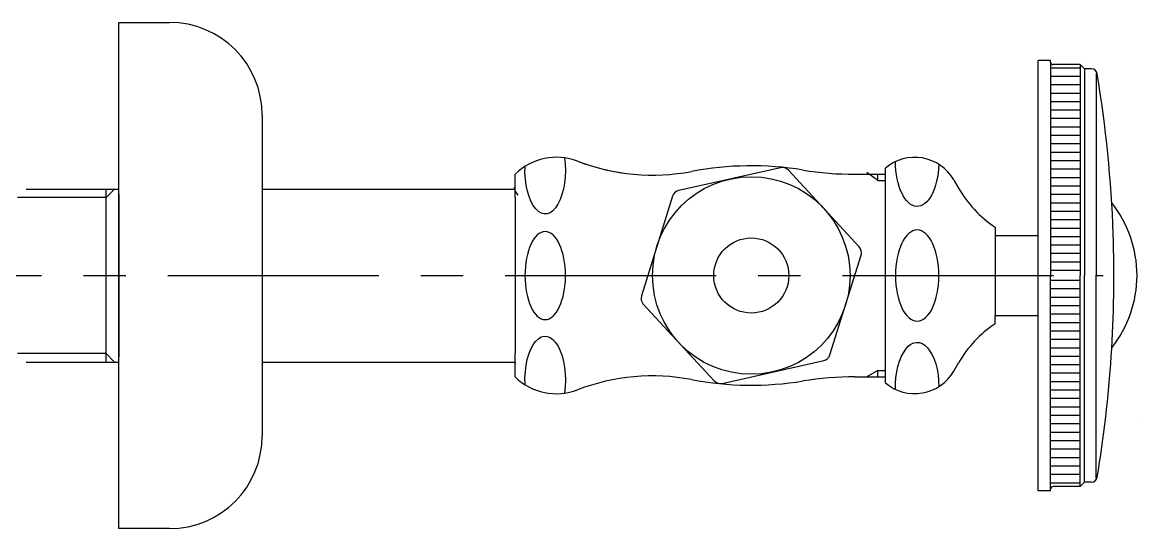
# Model space of a CAD drawing. Header units: millimetres. Extents: x -8699 to 14519, y -2727 to 7848.
# Drawn here: x 705.4 to 837.9, y -734.6 to -674.6 of the extents above; entities that cross this region are included whole.
import ezdxf

# ---------------------------------------------------------------- set-up
doc = ezdxf.new("R2010")
doc.units = ezdxf.units.MM
doc.linetypes.add('CENTER', pattern=[2, 1.25, -0.25, 0.25, -0.25])
doc.layers.add('4', color=4, linetype='Continuous')

msp = doc.modelspace()

# ---------------------------------------------------------------- linework, layer by layer
at = {"color": 1, "linetype": 'CENTER', "ltscale": 20}
msp.add_line((682.69, -704.58), (833.59, -704.58), dxfattribs=at)
at = {"layer": '4'}
for p, q in [((716.87, -734.58), (716.87, -674.58)), ((716.87, -674.58), (722.87, -674.58)), ((827.37, -679.08), (825.87, -679.08)), ((825.87, -680.08), (825.87, -679.08)), ((827.37, -679.28), (827.37, -679.08)), ((827.37, -679.28), (827.37, -704.58)), ((830.87, -679.58), (827.67, -679.58)), ((831.37, -680.08), (830.87, -679.58)), ((830.87, -679.58), (830.87, -704.58)), ((825.87, -704.58), (825.87, -680.08)), ((830.87, -679.99), (827.37, -679.99)), ((830.87, -680.99), (827.37, -680.99)), ((832.19, -680.08), (831.37, -680.08)), ((831.37, -680.08), (831.37, -704.58)), ((832.78, -680.58), (832.78, -704.58)), ((830.87, -681.99), (827.37, -681.99)), ((830.87, -682.99), (827.37, -682.99)), ((830.87, -683.99), (827.37, -683.99)), ((830.87, -684.99), (827.37, -684.99)), ((733.87, -685.58), (733.87, -723.58)), ((830.87, -685.99), (827.37, -685.99)), ((830.87, -686.99), (827.37, -686.99)), ((830.87, -687.99), (827.37, -687.99)), ((830.87, -688.99), (827.37, -688.99)), ((830.87, -689.99), (827.37, -689.99)), ((830.87, -690.99), (827.37, -690.99)), ((763.87, -695.33), (763.87, -692.58)), ((804.15, -692.58), (807.78, -692.58)), ((806.87, -693.33), (805.57, -692.39)), ((806.87, -692.58), (807.78, -692.58)), ((806.87, -693.33), (806.87, -692.58)), ((807.78, -692.58), (807.78, -691.86)), ((807.78, -716.58), (807.78, -692.58)), ((830.87, -691.99), (827.37, -691.99)), ((806.87, -693.33), (807.78, -693.33)), ((815.89, -693.26), (816.45, -694.21)), ((830.87, -692.99), (827.37, -692.99)), ((830.87, -693.99), (827.37, -693.99)), ((715.37, -695.33), (704.87, -695.33)), ((705.87, -694.33), (716.87, -694.33)), ((715.37, -714.83), (715.37, -694.33)), ((715.37, -695.33), (716.37, -694.33)), ((716.87, -694.94), (716.87, -714.21)), ((733.87, -694.33), (763.87, -694.33)), ((763.87, -695.33), (763.87, -713.83)), ((830.87, -694.99), (827.37, -694.99)), ((830.87, -695.99), (827.37, -695.99)), ((830.87, -696.99), (827.37, -696.99)), ((830.87, -697.99), (827.37, -697.99)), ((820.78, -698.85), (820.78, -699.83)), ((830.87, -698.99), (827.37, -698.99)), ((820.78, -699.83), (820.78, -709.33)), ((820.78, -699.83), (825.87, -699.83)), ((830.87, -699.99), (827.37, -699.99)), ((830.87, -700.99), (827.37, -700.99)), ((830.87, -701.99), (827.37, -701.99)), ((830.87, -702.99), (827.37, -702.99)), ((825.87, -730.08), (825.87, -704.58)), ((830.87, -703.99), (827.37, -703.99)), ((827.37, -729.88), (827.37, -704.58)), ((830.87, -729.58), (830.87, -704.58)), ((831.37, -729.08), (831.37, -704.58)), ((832.78, -728.58), (832.78, -704.58)), ((830.87, -705.17), (827.37, -705.17)), ((830.87, -706.17), (827.37, -706.17)), ((830.87, -707.17), (827.37, -707.17)), ((830.87, -708.17), (827.37, -708.17)), ((820.78, -709.33), (825.87, -709.33)), ((820.78, -710.31), (820.78, -709.33)), ((830.87, -709.17), (827.37, -709.17)), ((830.87, -710.17), (827.37, -710.17)), ((830.87, -711.17), (827.37, -711.17)), ((830.87, -712.17), (827.37, -712.17)), ((715.37, -713.83), (704.87, -713.83)), ((716.37, -714.83), (715.37, -713.83)), ((763.87, -716.58), (763.87, -713.83)), ((830.87, -713.17), (827.37, -713.17)), ((705.87, -714.83), (716.87, -714.83)), ((733.87, -714.83), (763.87, -714.83)), ((763.87, -714.83), (763.87, -715.01)), ((763.87, -716.58), (763.87, -715.01)), ((815.89, -715.9), (816.45, -714.94)), ((830.87, -714.17), (827.37, -714.17)), ((830.87, -715.17), (827.37, -715.17)), ((804.15, -716.58), (807.78, -716.58)), ((806.87, -715.83), (805.57, -716.58)), ((806.87, -715.83), (807.78, -715.83)), ((806.87, -716.58), (806.87, -715.83)), ((807.78, -717.3), (807.78, -716.58)), ((830.87, -716.17), (827.37, -716.17)), ((830.87, -717.17), (827.37, -717.17)), ((830.87, -718.17), (827.37, -718.17)), ((830.87, -719.17), (827.37, -719.17)), ((830.87, -720.17), (827.37, -720.17)), ((830.87, -721.17), (827.37, -721.17)), ((830.87, -722.17), (827.37, -722.17)), ((830.87, -723.17), (827.37, -723.17)), ((837.92, -722.14), (837.92, -722.14)), ((830.87, -724.17), (827.37, -724.17)), ((830.87, -725.17), (827.37, -725.17)), ((830.87, -726.17), (827.37, -726.17)), ((830.87, -727.17), (827.37, -727.17)), ((830.87, -728.17), (827.37, -728.17)), ((830.87, -729.17), (827.37, -729.17)), ((827.37, -730.08), (827.37, -729.88)), ((830.87, -729.58), (827.67, -729.58)), ((831.37, -729.08), (830.87, -729.58)), ((832.19, -729.08), (831.37, -729.08)), ((827.37, -730.08), (825.87, -730.08)), ((722.87, -734.58), (716.87, -734.58))]:
    msp.add_line(p, q, dxfattribs=at)
msp.add_lwpolyline([(801.2, -713.97), (804.89, -702.16, 0.267949), (804.67, -701.19), (796.29, -692.1, 0.267949), (795.33, -691.8), (783.27, -694.51, 0.267949), (782.53, -695.19), (778.85, -706.99, 0.267949), (779.06, -707.97), (787.45, -717.06, 0.267949), (788.4, -717.36), (800.47, -714.65, 0.267949)], format="xyb", close=True, dxfattribs=at)
for radius in [11.71, 4.45]:
    msp.add_circle((791.87, -704.58), radius, dxfattribs=at)
for centre, radius, start, end in [((722.87, -685.58), 11, 0, 90), ((827.67, -679.28), 0.3, 180, 270), ((832.19, -680.78), 0.7, 9.4934, 90), ((689.87, -704.58), 145, 1.9431, 9.4934), ((768.77, -697.57), 7, 69.0339, 134.5129), ((780.16, -667.85), 24.83, 249.0339, 262.2883), ((780.16, -667.85), 24.83, 249.0339, 280.7373), ((791.87, -729.58), 38, 80.6952, 100.7373), ((811.25, -695.93), 5.36, 30, 130.4306), ((804.15, -654.58), 38, 260.6952, 270), ((828.57, -687.21), 14, 210, 236.1902), ((823.61, -704.62), 14, 0.2473, 38.2141), ((689.87, -704.58), 145, 350.5066, 1.9431), ((823.61, -704.5), 14, 321.7859, 359.7527), ((828.57, -721.94), 14, 123.8098, 150), ((768.77, -711.59), 7, 225.5, 290.9661), ((780.16, -741.31), 24.83, 79.2627, 110.9661), ((804.15, -754.58), 38, 90, 99.3048), ((811.25, -713.22), 5.36, 229.5694, 330), ((791.87, -679.58), 38, 259.2627, 279.3048), ((722.87, -723.58), 11, 270, 0), ((832.19, -728.38), 0.7, 270, 350.5066), ((827.67, -729.88), 0.3, 90, 180)]:
    msp.add_arc(centre, radius, start, end, dxfattribs=at)
at = {"layer": '4', "extrusion": (0, 0, -1)}
for centre, major_axis, ratio, start_param, end_param in [((767.43, -692.07), (0, -5.22), 0.46009, 4.433611, 7.934688), ((811.54, -690.99), (0, -5.4), 0.478204, 4.79078, 7.834251), ((767.43, -716.99), (0, -5.22), 0.46009, 1.472186, 5.009627), ((811.54, -717.9), (0, -5.4), 0.478204, 1.540108, 4.68362)]:
    msp.add_ellipse(centre, major_axis=major_axis, ratio=ratio, start_param=start_param, end_param=end_param, dxfattribs=at)
for centre, major_axis, ratio in [((767.43, -704.58), (0, -5.22), 0.46009), ((811.54, -704.58), (0, -5.4), 0.478204)]:
    msp.add_ellipse(centre, major_axis=major_axis, ratio=ratio, dxfattribs=at)
at = {"layer": '4'}
msp.add_open_spline([(764.23, -695.06), (763.95, -694.76), (763.82, -694.45), (763.81, -694.14)], degree=3, dxfattribs=at)

doc.saveas('drawing.dxf')
